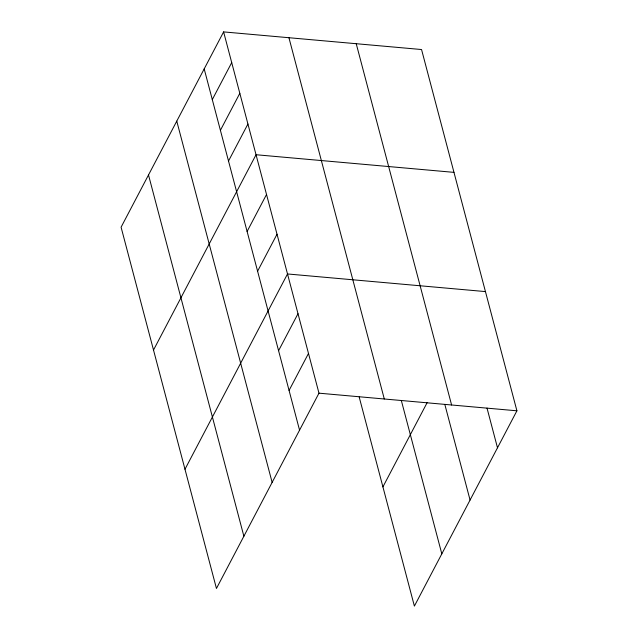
<?xml version="1.0" encoding="UTF-8"?>
<svg xmlns="http://www.w3.org/2000/svg" width="638" height="638" viewBox="0 0 638 638"><rect width="100%" height="100%" fill="white"/><g stroke="black" fill="none" stroke-linecap="round" stroke-linejoin="round"><path stroke-width="0.96" d="M223.611 31.9L121.084 227.192L216.449 588.467L318.976 393.175L223.611 31.9L421.551 49.533L516.916 410.808L414.389 606.1L359.186 396.988M212.294 99.6L231.714 62.612M220.405 130.311L239.824 93.315M228.508 161.015L247.927 124.027M153.511 350.023L256.037 154.731L453.977 172.364M247.105 231.466L266.524 194.478M257.592 271.206L277.02 234.218M184.98 469.249L287.507 273.957L485.446 291.59M278.575 350.693L298.002 313.697M289.07 390.432L308.489 353.436M382.92 486.882L427.205 402.522M318.976 393.175L516.916 410.808M487.009 408.065L497.496 447.804M356.227 43.711L451.6 404.994M444.845 404.476L470.07 500.04M401.35 400.576L441.815 553.864M288.934 37.722L384.299 398.997M204.192 68.896L299.557 430.171M176.766 121.132L272.131 482.408M148.51 174.956L243.876 536.231"/></g></svg>
